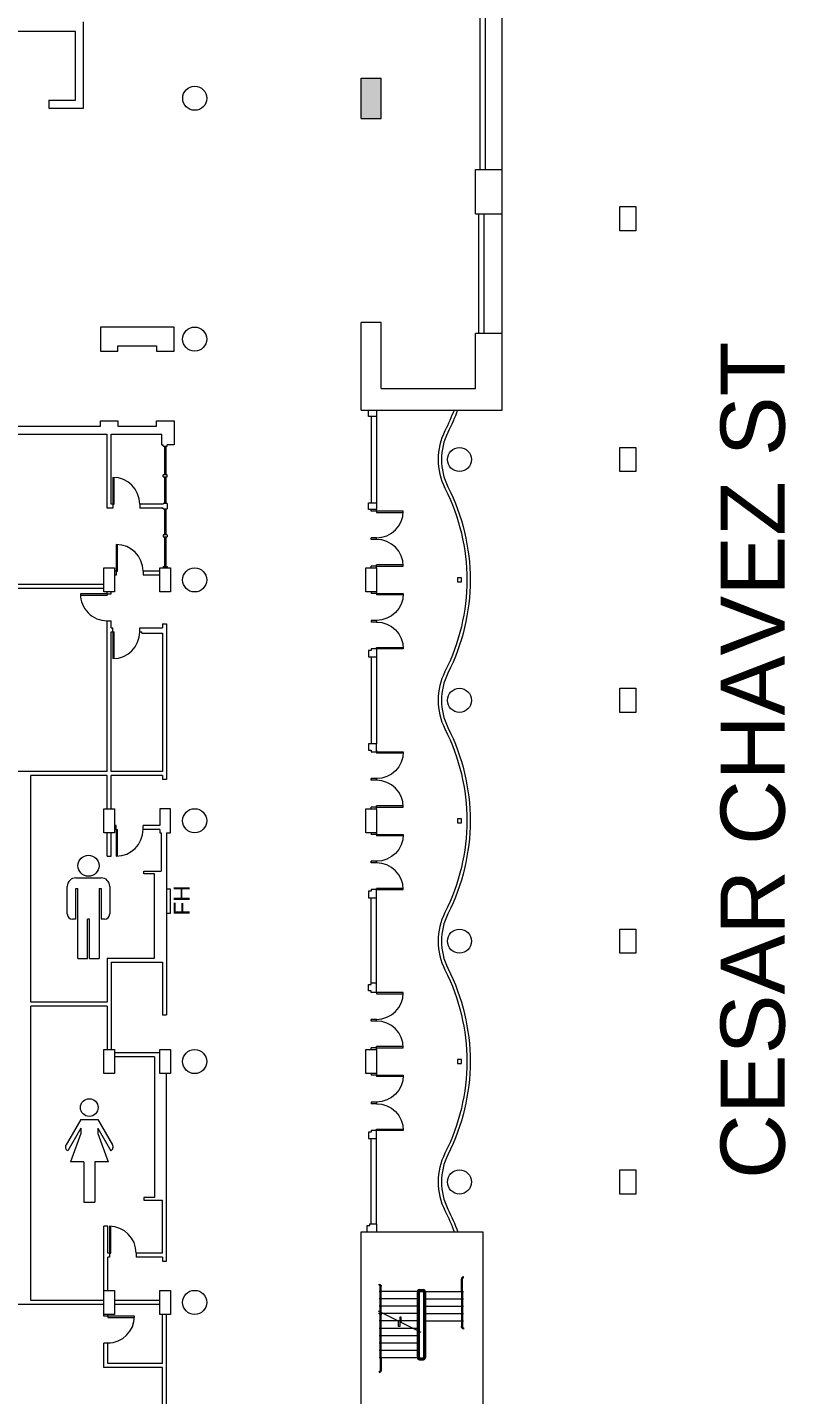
# Model space of a CAD drawing. Header units: inches. Extents: x -10671 to 1761, y -674 to 7170.
# Drawn here: x 211 to 1346, y 600 to 2644 of the extents above; entities that cross this region are included whole.
import ezdxf

# ---------------------------------------------------------------- set-up
doc = ezdxf.new("R2010")
doc.units = ezdxf.units.IN
doc.header["$LTSCALE"] = 19.2
doc.header["$MEASUREMENT"] = 0
doc.layers.add('DWG-0', color=7, linetype='Continuous', lineweight=18)
doc.layers.add('Venue-Walls and Doors', color=7, linetype='Continuous', lineweight=5)
for name, color, linetype, lineweight, true_color in [('Venue-Columns', 7, 'Continuous', 18, 0xc0c0c0), ('Venue-Fire Apparatus and Text', 1, 'Continuous', 5, 0xff0000), ('Venue-Text-Facility', 4, 'Continuous', 5, 0x00ffff)]:
    doc.layers.add(name, color=color, linetype=linetype, lineweight=lineweight, true_color=true_color)
doc.styles.add('Arial', font='Arial')

# ---------------------------------------------------------------- blocks, each defined once
blk = doc.blocks.new('A-xp01$0$AD03A')
at = {"layer": 'DWG-0'}
for p, q in [((0, 1), (0, 0)), ((0.049, 0), (0.049, 0.999)), ((0, 0), (0.049, 0))]:
    blk.add_line(p, q, dxfattribs=at)
blk.add_arc((0, 0), 1, 0, 90, dxfattribs=at)
blk = doc.blocks.new('A-xp01$0$AA22B')
at = {"layer": 'DWG-0'}
for p, q in [((0, 0), (0, -4.666)), ((1, 0), (1, -4.666)), ((-1, -5.666), (-1, -6.666))]:
    blk.add_line(p, q, dxfattribs=at)
for radius in [2, 1]:
    blk.add_arc((-1, -4.666), radius, 270, 0, dxfattribs=at)
blk = doc.blocks.new('A-xp01$0$AA22C')
at = {"layer": 'DWG-0'}
for p, q in [((0, 0), (0, -12.666)), ((1, 0), (1, -12.666)), ((-1, -13.666), (-1, -14.666))]:
    blk.add_line(p, q, dxfattribs=at)
for radius in [2, 1]:
    blk.add_arc((-1, -12.666), radius, 270, 0, dxfattribs=at)
blk = doc.blocks.new('A-xp01$0$COL-36R')
at = {"layer": 'DWG-0'}
blk.add_circle((0, 0), 18, dxfattribs=at)
blk = doc.blocks.new('A-xp01$0$B$1636')
at = {"layer": 'DWG-0', "flags": 128}
blk.add_lwpolyline([(-8, -18), (-8, 18), (8, 18), (8, -18)], close=True, dxfattribs=at)
blk = doc.blocks.new('A-xp01$0$AD05A')
at = {"layer": 'DWG-0'}
for p, q in [((0, 0), (0.049, 0)), ((0, 0), (0, -1)), ((0.049, -0.999), (0.049, 0))]:
    blk.add_line(p, q, dxfattribs=at)
blk.add_arc((0, 0), 1, 270, 0, dxfattribs=at)
blk = doc.blocks.new('A-xp01$0$B$1212')
at = {"layer": 'DWG-0'}
for p, q in [((-6, 6), (-6, -6)), ((6, 6), (-6, 6)), ((6, 6), (-6, 6)), ((-6, 6), (-6, -6)), ((6, -6), (6, 6)), ((6, -6), (6, 6)), ((-6, -6), (6, -6)), ((-6, -6), (6, -6))]:
    blk.add_line(p, q, dxfattribs=at)
at = {"layer": 'DWG-0', "flags": 128}
blk.add_lwpolyline([(-6, -6), (6, -6), (6, 6), (-6, 6)], close=True, dxfattribs=at)
blk = doc.blocks.new('WOMEN')
at = {"layer": 'Venue-Text-Facility'}
for p, q in [((-8, 76), (-21.5, 52.7)), ((-8, 76), (7.8, 76)), ((7.8, 76), (21.2, 52.7)), ((-8, 68), (-20, 47.2)), ((-8, 63.1), (-17.5, 37)), ((-8, 68), (-8, 63.1)), ((7.8, 68), (7.8, 63.1)), ((7.8, 68), (19.8, 47.2)), ((7.8, 63.1), (17.3, 37)), ((-5, 37), (-17.5, 37)), ((-5, 37), (-5, 0)), ((5, 37), (5, 0)), ((17.5, 37), (5, 37)), ((-5, 0), (5, 0))]:
    blk.add_line(p, q, dxfattribs=at)
blk.add_circle((-0.1, 86.9), 8.11, dxfattribs=at)
for centre, start, end in [((-18.4, 50.6), 145.7954, 244.2046), ((18.1, 50.6), 295.7954, 34.2046)]:
    blk.add_arc(centre, 3.74, start, end, dxfattribs=at)
blk = doc.blocks.new('WOMENSROOM')
at = {"layer": 'Venue-Text-Facility'}
blk.add_blockref('WOMEN', (-8.5, -7), dxfattribs=at)
blk = doc.blocks.new('MEN')
at = {"layer": 'Venue-Text-Facility'}
for p, q in [((-10, 42), (-10, 68)), ((-2, 76), (22, 76)), ((-2, 37), (-2, 66)), ((-2, 66), (0, 66)), ((0, 0), (0, 66)), ((20, 66), (20, 0)), ((20, 66), (22, 66)), ((22, 66), (22, 37)), ((30, 68), (30, 42)), ((-2, 37), (-5, 37)), ((11, 37), (9, 37)), ((9, 0), (9, 37)), ((11, 0), (11, 37)), ((25, 37), (22, 37)), ((0, 0), (9, 0)), ((11, 0), (20, 0))]:
    blk.add_line(p, q, dxfattribs=at)
blk.add_circle((10, 87.4), 9.93, dxfattribs=at)
for centre, radius, start, end in [((-2, 68), 8, 90, 180), ((22, 68), 8, 0, 90), ((-5, 42), 5, 180, 270), ((25, 42), 5, 270, 0)]:
    blk.add_arc(centre, radius, start, end, dxfattribs=at)

msp = doc.modelspace()

# ---------------------------------------------------------------- linework, layer by layer
at = {"layer": 'Venue-Columns', "color": 9, "linetype": 'Continuous', "true_color": 0xc0c0c0}
msp.add_solid([(710.7, 2508.3), (740.7, 2508.3), (710.7, 2568.3), (740.7, 2568.3)], dxfattribs=at)
at = {"layer": 'Venue-Fire Apparatus and Text', "linetype": 'Continuous', "flags": 128}
msp.add_lwpolyline([(419.7, 1320), (425.7, 1320), (425.7, 1356), (419.7, 1356)], dxfattribs=at)
at = {"layer": 'Venue-Walls and Doors'}
for p, q in [((888.7, 2432), (888.7, 2804.5)), ((896.7, 2432), (896.7, 2804.5)), ((921.7, 2186.7), (921.7, 2804.5)), ((283.7, 2638.3), (128.8, 2638.3)), ((283.7, 2535.3), (283.7, 2638.3)), ((295.7, 2523.3), (295.7, 2652.8)), ((710.7, 2508.3), (710.7, 2568.3)), ((710.7, 2568.3), (740.7, 2568.3)), ((740.7, 2508.3), (740.7, 2568.3)), ((243.7, 2535.3), (283.7, 2535.3)), ((243.7, 2535.3), (243.7, 2523.3)), ((243.7, 2523.3), (295.7, 2523.3)), ((710.7, 2508.3), (740.7, 2508.3)), ((881.7, 2432), (921.7, 2432)), ((881.7, 2365.7), (881.7, 2432)), ((881.7, 2365.7), (921.7, 2365.7)), ((886.7, 2186.7), (886.7, 2365.7)), ((894.7, 2186.7), (894.7, 2365.7)), ((710.7, 2072.3), (710.7, 2203.3)), ((740.7, 2203.3), (710.7, 2203.3)), ((740.7, 2104.3), (740.7, 2203.3)), ((881.7, 2104.3), (881.7, 2186.7)), ((921.7, 2186.7), (881.7, 2186.7)), ((921.7, 2072.3), (921.7, 2186.7)), ((740.7, 2104.3), (881.7, 2104.3)), ((710.7, 2072.3), (921.7, 2072.3)), ((1.7, 2048.3), (320.8, 2048.3)), ((320.8, 2048.3), (320.8, 2056.3)), ((320.8, 2056.3), (346.8, 2056.3)), ((346.8, 2056.3), (346.8, 2048.3)), ((346.8, 2048.3), (404.8, 2048.3)), ((404.8, 2056.3), (430.8, 2056.3)), ((404.8, 2048.3), (404.8, 2056.3)), ((430.8, 2056.3), (430.8, 2020.3)), ((725.7, 2062.8), (725.7, 1933.3)), ((733.7, 2062.8), (733.7, 1933.3)), ((-8.3, 2036.3), (330.8, 2036.3)), ((330.8, 1925.6), (330.8, 2036.3)), ((336.8, 1931.6), (336.8, 2036.3)), ((336.8, 2036.3), (412.7, 2036.3)), ((412.7, 2020.3), (412.7, 2036.3)), ((412.7, 2020.3), (414.7, 2020.3)), ((414.7, 2018.3), (414.7, 2020.3)), ((414.7, 2018.3), (420.7, 2018.3)), ((416.7, 2018.3), (416.7, 1975.6)), ((418.7, 2018.3), (418.7, 1975.6)), ((430.7, 2020.3), (420.7, 2020.3)), ((420.7, 2018.3), (420.7, 2020.3)), ((414.7, 1972.5), (414.7, 1975.6)), ((420.7, 1975.6), (414.7, 1975.6)), ((414.7, 1972.5), (420.7, 1972.5)), ((416.7, 1972.5), (416.7, 1932.6)), ((418.7, 1972.5), (418.7, 1932.6)), ((420.7, 1972.5), (420.7, 1975.6)), ((339.5, 1925.6), (330.8, 1925.6)), ((339.5, 1931.6), (336.8, 1931.6)), ((339.5, 1931.6), (339.5, 1925.6)), ((414.7, 1931.6), (379.5, 1931.6)), ((379.5, 1931.6), (379.5, 1925.6)), ((414.7, 1925.6), (379.5, 1925.6)), ((414.7, 1932.6), (414.7, 1931.6)), ((420.7, 1932.6), (414.7, 1932.6)), ((414.7, 1924.5), (414.7, 1925.5)), ((414.7, 1924.5), (420.7, 1924.5)), ((416.7, 1924.5), (416.7, 1885.6)), ((418.7, 1924.5), (418.7, 1885.6)), ((420.7, 1932.6), (420.7, 1924.5)), ((725.7, 1921.3), (725.7, 1923.8)), ((733.7, 1921.3), (733.7, 1923.8)), ((733.7, 1921.3), (725.7, 1921.3)), ((414.7, 1885.6), (414.7, 1882.5)), ((420.7, 1885.6), (414.7, 1885.6)), ((414.7, 1882.5), (420.7, 1882.5)), ((416.7, 1882.5), (416.7, 1838.3)), ((418.7, 1882.5), (418.7, 1838.3)), ((420.7, 1885.6), (420.7, 1882.5)), ((725.7, 1878.8), (725.7, 1881.3)), ((733.7, 1881.3), (725.7, 1881.3)), ((733.7, 1878.8), (733.7, 1881.3)), ((733.7, 1878.8), (725.7, 1878.8)), ((344.5, 1831.3), (341.8, 1831.3)), ((344.5, 1825.3), (341.8, 1825.3)), ((344.5, 1831.3), (344.5, 1825.3)), ((384.5, 1831.3), (384.5, 1825.3)), ((409.7, 1831.3), (384.5, 1831.3)), ((409.7, 1825.3), (384.5, 1825.3)), ((414.7, 1838.3), (414.7, 1836.3)), ((414.7, 1838.3), (420.7, 1838.3)), ((420.7, 1838.3), (420.7, 1836.3)), ((725.7, 1836.3), (725.7, 1838.8)), ((733.7, 1838.8), (725.7, 1838.8)), ((733.7, 1836.3), (733.7, 1838.8)), ((324.8, 1811.3), (-3.3, 1811.3)), ((324.7, 1805.3), (168.8, 1805.3)), ((330.8, 1797.3), (330.8, 1800)), ((336.8, 1797.3), (336.8, 1800)), ((725.7, 1800.3), (725.7, 1797.8)), ((733.7, 1800.3), (733.7, 1797.8)), ((330.8, 1797.3), (336.8, 1797.3)), ((733.7, 1797.8), (725.7, 1797.8)), ((330.8, 1532), (330.8, 1757.3)), ((330.8, 1757.3), (336.8, 1757.3)), ((336.8, 1746.6), (336.8, 1757.3)), ((336.8, 1746.6), (339.5, 1746.6)), ((336.8, 1532), (336.8, 1740.6)), ((336.8, 1740.6), (339.5, 1740.6)), ((339.5, 1740.6), (339.5, 1746.6)), ((379.5, 1740.6), (379.5, 1746.6)), ((379.5, 1746.6), (413.7, 1746.6)), ((379.5, 1740.6), (382.5, 1740.6)), ((382.5, 1738.6), (382.5, 1740.6)), ((382.5, 1738.6), (413.7, 1738.6)), ((413.7, 1752.6), (413.7, 1746.6)), ((413.7, 1752.6), (419.7, 1752.6)), ((413.7, 1738.6), (413.7, 1532)), ((419.7, 1752.6), (419.7, 1520)), ((725.7, 1757.8), (725.7, 1755.3)), ((733.7, 1757.8), (725.7, 1757.8)), ((733.7, 1755.3), (725.7, 1755.3)), ((733.7, 1757.8), (733.7, 1755.3)), ((725.8, 1703.3), (725.8, 1573.3)), ((733.7, 1715.3), (733.7, 1573.3)), ((733.7, 1563.8), (733.7, 1561.3)), ((733.7, 1563.8), (733.7, 1561.3)), ((330.8, 1532), (84.8, 1532)), ((216.8, 1187.3), (216.8, 1526)), ((330.8, 1526), (216.8, 1526)), ((330.8, 1476.3), (330.8, 1526)), ((413.7, 1532), (336.8, 1532)), ((336.8, 1476.3), (336.8, 1526)), ((413.7, 1526), (336.8, 1526)), ((413.7, 1526), (413.7, 1520)), ((419.7, 1520), (413.7, 1520)), ((733.7, 1521.3), (725.7, 1521.3)), ((725.7, 1521.3), (725.7, 1518.8)), ((725.7, 1521.3), (725.7, 1518.8)), ((733.7, 1521.3), (725.7, 1521.3)), ((725.7, 1518.8), (725.7, 1521.3)), ((733.7, 1521.3), (725.7, 1521.3)), ((733.7, 1521.3), (725.7, 1521.3)), ((725.7, 1518.8), (725.7, 1521.3)), ((733.7, 1518.8), (725.7, 1518.8)), ((733.7, 1518.8), (725.7, 1518.8)), ((733.7, 1518.8), (725.7, 1518.8)), ((733.7, 1518.8), (725.7, 1518.8)), ((733.7, 1521.3), (733.7, 1518.8)), ((733.7, 1521.3), (733.7, 1518.8)), ((733.7, 1518.8), (733.7, 1521.3)), ((733.7, 1518.8), (733.7, 1521.3)), ((733.7, 1478.8), (725.7, 1478.8)), ((725.7, 1476.3), (725.7, 1478.8)), ((725.7, 1476.3), (725.7, 1478.8)), ((733.7, 1478.8), (725.7, 1478.8)), ((733.7, 1476.3), (733.7, 1478.8)), ((733.7, 1476.3), (733.7, 1478.8)), ((344.5, 1451.3), (341.7, 1451.3)), ((344.5, 1445.3), (344.5, 1451.3)), ((384.5, 1445.3), (384.5, 1451.3)), ((409.7, 1451.3), (384.5, 1451.3)), ((330.8, 1405.3), (330.8, 1440.3)), ((336.8, 1405.3), (336.8, 1440.3)), ((344.5, 1445.3), (341.7, 1445.3)), ((409.7, 1445.3), (384.5, 1445.3)), ((411.7, 1440.3), (411.7, 1382.8)), ((419.7, 1440.3), (419.7, 1168)), ((725.7, 1440.3), (725.7, 1437.8)), ((725.7, 1440.3), (725.7, 1437.8)), ((733.7, 1437.8), (725.7, 1437.8)), ((733.7, 1437.8), (725.7, 1437.8)), ((733.7, 1440.3), (733.7, 1437.8)), ((733.7, 1440.3), (733.7, 1437.8)), ((330.8, 1405.3), (336.8, 1405.3)), ((733.7, 1397.8), (725.7, 1397.8)), ((725.7, 1395.3), (725.7, 1397.8)), ((725.7, 1395.3), (725.7, 1397.8)), ((733.7, 1397.8), (725.7, 1397.8)), ((725.7, 1397.8), (725.7, 1395.3)), ((733.7, 1397.8), (725.7, 1397.8)), ((733.7, 1397.8), (725.7, 1397.8)), ((725.7, 1397.8), (725.7, 1395.3)), ((733.7, 1395.3), (725.7, 1395.3)), ((733.7, 1395.3), (725.7, 1395.3)), ((733.7, 1395.3), (725.7, 1395.3)), ((733.7, 1395.3), (725.7, 1395.3)), ((733.7, 1395.3), (733.7, 1397.8)), ((733.7, 1395.3), (733.7, 1397.8)), ((733.7, 1397.8), (733.7, 1395.3)), ((733.7, 1397.8), (733.7, 1395.3)), ((385.7, 1378.8), (385.7, 1382.8)), ((385.7, 1382.8), (411.7, 1382.8)), ((401.7, 1378.8), (385.7, 1378.8)), ((401.7, 1252.8), (401.7, 1378.8)), ((733.7, 1201.3), (733.7, 1355.3)), ((725.7, 1215.8), (725.8, 1343.3)), ((330.8, 1252.8), (330.8, 1187.3)), ((330.8, 1252.8), (401.7, 1252.8)), ((336.8, 1246.8), (336.8, 1116.3)), ((336.8, 1246.8), (413.7, 1246.8)), ((413.7, 1246.8), (413.7, 1168)), ((330.8, 1187.3), (216.8, 1187.3)), ((216.8, 741.3), (216.8, 1181.3)), ((330.8, 1181.3), (216.8, 1181.3)), ((330.8, 1181.3), (330.8, 1116.3)), ((413.7, 1168), (419.7, 1168)), ((733.7, 1161.3), (725.7, 1161.3)), ((725.7, 1158.8), (725.7, 1161.3)), ((725.7, 1158.8), (725.7, 1161.3)), ((733.7, 1161.3), (725.7, 1161.3)), ((733.7, 1158.8), (725.7, 1158.8)), ((733.7, 1158.8), (725.7, 1158.8)), ((733.7, 1158.8), (733.7, 1161.3)), ((733.7, 1158.8), (733.7, 1161.3)), ((409.7, 1111.3), (341.7, 1111.3)), ((401.7, 1105.3), (341.7, 1105.3)), ((401.7, 1105.3), (401.7, 895.3)), ((725.7, 1116.3), (725.7, 1118.8)), ((733.7, 1118.8), (725.7, 1118.8)), ((733.7, 1118.8), (725.7, 1118.8)), ((725.7, 1116.3), (725.7, 1118.8)), ((733.7, 1116.3), (733.7, 1118.8)), ((733.7, 1116.3), (733.7, 1118.8)), ((419.7, 800), (419.7, 1080.3)), ((725.7, 1080.3), (725.7, 1077.8)), ((725.7, 1080.3), (725.7, 1077.8)), ((733.7, 1077.8), (725.7, 1077.8)), ((733.7, 1077.8), (725.7, 1077.8)), ((733.7, 1080.3), (733.7, 1077.8)), ((733.7, 1080.3), (733.7, 1077.8)), ((725.7, 1037.8), (725.7, 1035.3)), ((733.7, 1037.8), (725.7, 1037.8)), ((733.7, 1037.8), (725.7, 1037.8)), ((725.7, 1037.8), (725.7, 1035.3)), ((733.7, 1035.3), (725.7, 1035.3)), ((733.7, 1035.3), (725.7, 1035.3)), ((733.7, 1037.8), (733.7, 1035.3)), ((733.7, 1037.8), (733.7, 1035.3)), ((725.8, 855.8), (725.8, 983.3)), ((733.8, 855.8), (733.7, 995.3)), ((385.7, 895.3), (385.7, 891.3)), ((401.7, 895.3), (385.7, 895.3)), ((385.7, 891.3), (413.7, 891.3)), ((413.7, 812), (413.7, 891.3)), ((325.7, 756.3), (325.7, 852)), ((331.7, 852), (325.7, 852)), ((331.7, 812), (331.7, 852)), ((710.5, 399.5), (710.5, 843.8)), ((710.5, 843.8), (893, 843.8)), ((710.5, 678.3), (710.5, 843.5)), ((719.7, 843.8), (719.7, 853.3)), ((893, 507), (893, 843.5)), ((893, 778.3), (893, 843.5)), ((216.8, 741.3), (216.8, 798.3)), ((334.2, 812), (331.7, 812)), ((331.7, 756.3), (331.7, 806)), ((334.2, 806), (331.7, 806)), ((334.2, 812), (334.2, 806)), ((413.7, 812), (374.2, 812)), ((374.2, 812), (374.2, 806)), ((413.7, 806), (374.2, 806)), ((413.7, 806), (413.7, 800)), ((413.7, 800), (419.7, 800)), ((797.7, 757.5), (803.7, 757.5)), ((324.7, 741.3), (216.8, 741.3)), ((324.7, 741.3), (216.8, 741.3)), ((409.7, 741.3), (341.7, 741.3)), ((739.2, 754.5), (737.7, 754.5)), ((739.2, 754.5), (737.7, 754.5)), ((739.2, 743.5), (737.7, 743.5)), ((739.2, 743.5), (737.7, 743.5)), ((739.2, 678.3), (739.2, 754.5)), ((739.2, 655.5), (739.2, 754.5)), ((740.7, 678.3), (740.7, 754.5)), ((740.7, 655.5), (740.7, 754.5)), ((785.7, 754.5), (740.7, 754.5)), ((794.7, 754.5), (740.7, 754.5)), ((785.7, 743.5), (740.7, 743.5)), ((794.7, 743.5), (740.7, 743.5)), ((794.7, 655.5), (794.7, 754.5)), ((796.2, 655.5), (796.2, 754.5)), ((796.2, 754.5), (805.2, 754.5)), ((797.7, 743.5), (796.2, 743.5)), ((797.7, 756), (803.7, 756)), ((797.7, 655.5), (797.7, 754.5)), ((803.7, 754.5), (803.7, 655.5)), ((803.7, 743.5), (805.2, 743.5)), ((805.2, 754.5), (805.2, 655.5)), ((806.7, 754.5), (806.7, 655.5)), ((806.7, 754.5), (860.7, 754.5)), ((806.7, 743.5), (860.7, 743.5)), ((860.7, 754.5), (860.7, 710.5)), ((862.2, 754.5), (862.2, 710.5)), ((862.2, 754.5), (863.7, 754.5)), ((862.2, 743.5), (863.7, 743.5)), ((324.7, 735.3), (-3.2, 735.3)), ((324.7, 735.3), (-3.2, 735.3)), ((325.7, 717.5), (325.7, 720.3)), ((325.7, 717.5), (325.7, 720.3)), ((331.7, 717.5), (325.7, 717.5)), ((331.7, 717.5), (325.7, 717.5)), ((331.7, 717.5), (331.7, 720.3)), ((331.7, 717.5), (331.7, 720.3)), ((409.7, 735.3), (341.7, 735.3)), ((413.7, 646.8), (413.7, 720.3)), ((419.7, 399.5), (419.7, 720.3)), ((739.2, 732.5), (737.7, 732.5)), ((739.2, 732.5), (737.7, 732.5)), ((739.2, 721.5), (737.7, 721.5)), ((739.2, 721.5), (737.7, 721.5)), ((785.7, 732.5), (740.7, 732.5)), ((794.7, 732.5), (740.7, 732.5)), ((785.7, 721.5), (740.7, 721.5)), ((794.7, 721.5), (740.7, 721.5)), ((797.7, 732.5), (796.2, 732.5)), ((797.7, 721.5), (796.2, 721.5)), ((803.7, 732.5), (805.2, 732.5)), ((803.7, 721.5), (805.2, 721.5)), ((806.7, 732.5), (860.7, 732.5)), ((806.7, 721.5), (860.7, 721.5)), ((862.2, 732.5), (863.7, 732.5)), ((862.2, 721.5), (863.7, 721.5)), ((739.2, 710.5), (737.7, 710.5)), ((739.2, 710.5), (737.7, 710.5)), ((739.2, 699.5), (737.7, 699.5)), ((739.2, 699.5), (737.7, 699.5)), ((785.7, 710.5), (740.7, 710.5)), ((794.7, 710.5), (740.7, 710.5)), ((785.7, 699.5), (740.7, 699.5)), ((794.7, 699.5), (740.7, 699.5)), ((797.7, 710.5), (796.2, 710.5)), ((797.7, 699.5), (796.2, 699.5)), ((803.7, 710.5), (805.2, 710.5)), ((806.7, 710.5), (860.7, 710.5)), ((862.2, 710.5), (863.7, 710.5)), ((325.7, 640.8), (325.7, 677.5)), ((331.7, 677.5), (325.7, 677.5)), ((331.7, 646.8), (331.7, 677.5)), ((739.2, 688.5), (737.7, 688.5)), ((739.2, 688.5), (737.7, 688.5)), ((739.2, 677.5), (737.7, 677.5)), ((739.2, 677.5), (737.7, 677.5)), ((785.7, 688.5), (740.7, 688.5)), ((794.7, 688.5), (740.7, 688.5)), ((794.7, 677.5), (740.7, 677.5)), ((797.7, 688.5), (796.2, 688.5)), ((797.7, 677.5), (796.2, 677.5)), ((739.2, 666.5), (737.7, 666.5)), ((739.2, 655.5), (737.7, 655.5)), ((794.7, 666.5), (740.7, 666.5)), ((794.7, 655.5), (740.7, 655.5)), ((797.7, 666.5), (796.2, 666.5)), ((796.2, 655.5), (805.2, 655.5)), ((413.7, 640.8), (325.7, 640.8)), ((413.7, 646.8), (331.7, 646.8)), ((413.7, 396.3), (413.7, 640.8)), ((797.7, 654), (803.7, 654)), ((797.7, 652.5), (803.7, 652.5))]:
    msp.add_line(p, q, dxfattribs=at)
at = {"layer": 'Venue-Walls and Doors', "flags": 128}
for points in [[(1097.7, 2340.3), (1097.7, 2376.3), (1121.7, 2376.3), (1121.7, 2340.3)], [(404.8, 2160.3), (430.8, 2160.3), (430.8, 2196.3), (320.8, 2196.3), (320.8, 2160.3), (346.8, 2160.3), (346.8, 2168.3), (404.8, 2168.3)], [(733.7, 2072.3), (733.7, 2062.8), (721.8, 2062.8), (721.8, 2072.3)], [(1097.7, 1980.3), (1097.7, 2016.3), (1121.7, 2016.3), (1121.7, 1980.3)], [(733.7, 1933.3), (733.7, 1923.8), (721.8, 1923.8), (721.8, 1933.3)], [(1097.7, 1620.3), (1097.7, 1656.3), (1121.7, 1656.3), (1121.7, 1620.3)], [(1097.7, 1260.3), (1097.7, 1296.3), (1121.7, 1296.3), (1121.7, 1260.3)], [(1097.7, 900.3), (1097.7, 936.3), (1121.7, 936.3), (1121.7, 900.3)]]:
    msp.add_lwpolyline(points, close=True, dxfattribs=at)
for points in [[(849.6, 2072.3, -0.027982), (836, 2041.1, 0.238362), (836, 1955.4, -0.238362), (836, 1681.2, 0.238362), (836, 1595.5, -0.238362), (836, 1321.2, 0.238362), (836, 1235.5, -0.238362), (836, 961.2, 0.238362), (836, 875.5, -0.028702), (849.9, 843.5)], [(854.9, 2072.3, -0.029486), (840.4, 2038.9, 0.238362), (840.4, 1957.7, -0.238362), (840.4, 1678.9, 0.238362), (840.4, 1597.7, -0.238362), (840.4, 1318.9, 0.238362), (840.4, 1237.8, -0.238362), (840.4, 959, 0.238362), (840.4, 877.8, -0.030355), (855.3, 843.4)]]:
    msp.add_lwpolyline(points, format="xyb", dxfattribs=at)
for points in [[(733.7, 1715.3), (725.7, 1715.3), (725.7, 1712.8), (721.8, 1712.8), (721.8, 1703.3), (725.8, 1703.3), (733.7, 1703.3)], [(733.7, 1573.3), (721.8, 1573.3), (721.8, 1563.8), (725.7, 1563.8), (725.7, 1561.3), (733.7, 1561.3), (733.7, 1573.3)], [(419.7, 1440.3), (425.7, 1440.3), (425.7, 1476.3), (409.7, 1476.3), (409.7, 1451.3)], [(409.7, 1445.3), (409.7, 1440.3), (411.7, 1440.3)], [(733.7, 1355.3), (725.7, 1355.3), (725.7, 1352.8), (721.8, 1352.8), (721.8, 1343.3), (733.7, 1343.3)], [(733.7, 1201.3), (725.7, 1201.3), (725.7, 1203.8), (721.8, 1203.8), (721.8, 1213.3), (725.7, 1213.3), (725.7, 1215.8), (733.7, 1215.8)], [(733.8, 995.3), (725.7, 995.3), (725.7, 992.8), (721.8, 992.8), (721.8, 983.3), (733.7, 983.3)], [(719.7, 843.8), (719.7, 853.3), (723.7, 853.3), (723.7, 855.8), (733.7, 855.8), (733.7, 843.8)], [(800.5, 693.3), (770.5, 708.3), (770.5, 716.3), (768.5, 716.3), (768.5, 702.3), (766.5, 702.3), (766.5, 710.3), (736.5, 725.3)]]:
    msp.add_lwpolyline(points, dxfattribs=at)
at = {"layer": 'Venue-Walls and Doors'}
for centre, radius, start, end in [((797.7, 754.5), 3, 90, 180), ((803.7, 754.5), 3, 0, 90), ((797.7, 754.5), 1.5, 90, 180), ((803.7, 754.5), 1.5, 0, 90), ((797.7, 655.5), 3, 180, 270), ((797.7, 655.5), 1.5, 180, 270), ((803.7, 655.5), 1.5, 270, 0), ((803.7, 655.5), 3, 270, 0)]:
    msp.add_arc(centre, radius, start, end, dxfattribs=at)

# ---------------------------------------------------------------- block references
at = {"layer": 'Venue-Columns'}
for name, p, rotation in [('A-xp01$0$COL-36R', (461.8, 2538.3), 90), ('A-xp01$0$COL-36R', (461.7, 2178.3), 90), ('A-xp01$0$COL-36R', (857.7, 1998.3), 90), ('A-xp01$0$COL-36R', (461.7, 1818.3), 90), ('A-xp01$0$B$1636', (725.7, 1818.3), 180), ('A-xp01$0$COL-36R', (857.7, 1638.3), 90), ('A-xp01$0$COL-36R', (461.7, 1458.3), 90), ('A-xp01$0$B$1636', (725.7, 1458.3), 180), ('A-xp01$0$COL-36R', (857.7, 1278.3), 90), ('A-xp01$0$COL-36R', (461.7, 1098.3), 90), ('A-xp01$0$B$1636', (725.7, 1098.3), 180), ('A-xp01$0$COL-36R', (857.7, 918.3), 90), ('A-xp01$0$COL-36R', (461.7, 738.3), 90)]:
    msp.add_blockref(name, p, dxfattribs=dict(at, rotation=rotation))
at = {"layer": 'Venue-Columns', "xscale": 0.5, "yscale": 0.5, "zscale": 0.5, "rotation": 90}
for p in [(857.7, 1818.3), (857.7, 1458.3), (857.7, 1098.3)]:
    msp.add_blockref('A-xp01$0$B$1212', p, dxfattribs=at)
at = {"layer": 'Venue-Text-Facility'}
for name, p, xscale, yscale, zscale in [('MEN', (287.1, 1252.3), 1.587022875, 1.587022875, 1.587022875), ('WOMENSROOM', (318.1, 899.7), 1.625, 1.625, 1.625)]:
    msp.add_blockref(name, p, dxfattribs=dict(at, xscale=xscale, yscale=yscale, zscale=zscale))
at = {"layer": 'Venue-Walls and Doors'}
for name, p, xscale, yscale, zscale in [('A-xp01$0$AD03A', (339.5, 1931.6), 40, 40, 40), ('A-xp01$0$AD03A', (344.5, 1831.3), 40, 40, 40), ('A-xp01$0$AD05A', (339.5, 1740.6), 40, 40, 40), ('A-xp01$0$AD05A', (344.5, 1445.3), 40, 40, 40), ('A-xp01$0$AD03A', (334.2, 812), 40, 40, 40), ('A-xp01$0$AA22C', (739.2, 655.5), 1.5, 1.5, 1.5)]:
    msp.add_blockref(name, p, dxfattribs=dict(at, xscale=xscale, yscale=yscale, zscale=zscale))
for name, p, xscale, yscale, zscale, rotation in [('A-xp01$0$AD03A', (733.7, 1921.3), 40, 40, 40, 270), ('A-xp01$0$AD05A', (733.7, 1838.8), 40, 40, 40, 90), ('A-xp01$0$AD05A', (330.8, 1797.3), 40, 40, 40, 270), ('A-xp01$0$AD05A', (733.7, 1478.8), 40, 40, 40, 90), ('A-xp01$0$AD05A', (733.7, 1355.3), 40, 40, 40, 90), ('A-xp01$0$AD03A', (733.7, 1201.3), 40, 40, 40, 270), ('A-xp01$0$AD05A', (733.7, 1118.8), 40, 40, 40, 90), ('A-xp01$0$AA22C', (862.2, 754.5), 1.5, 1.5, 1.5, 180), ('A-xp01$0$AD03A', (331.7, 717.6), 40, 40, 40, 270), ('A-xp01$0$AD03A', (331.7, 717.5), 40, 40, 40, 270)]:
    msp.add_blockref(name, p, dxfattribs=dict(at, xscale=xscale, yscale=yscale, zscale=zscale, rotation=rotation))
at = {"layer": 'Venue-Walls and Doors', "rotation": 180}
for p in [(333.7, 1818.3), (417.7, 1818.3), (333.7, 1458.3), (333.7, 1098.3), (417.7, 1098.3), (333.7, 738.3), (417.7, 738.3)]:
    msp.add_blockref('A-xp01$0$B$1636', p, dxfattribs=at)
at = {"layer": 'Venue-Walls and Doors'}
for name, p, xscale, yscale, rotation in [('A-xp01$0$AD05A', (733.7, 1797.8), -40, 40, 90), ('A-xp01$0$AD03A', (733.7, 1715.3), -40, 40, 270), ('A-xp01$0$AD05A', (733.7, 1561.3), -40, 40, 90), ('A-xp01$0$AD05A', (733.7, 1437.8), -40, 40, 90), ('A-xp01$0$AD05A', (733.7, 1077.8), -40, 40, 90), ('A-xp01$0$AD03A', (733.7, 995.3), -40, 40, 270), ('A-xp01$0$AA22C', (739.2, 743.5), -1.5, 1.5, 180), ('A-xp01$0$AA22C', (739.2, 743.5), -1.5, 1.5, 180), ('A-xp01$0$AA22C', (739.2, 700.6), -1.5, 1.5, 180), ('A-xp01$0$AA22C', (739.2, 700.6), -1.5, 1.5, 180)]:
    msp.add_blockref(name, p, dxfattribs=dict(at, xscale=xscale, yscale=yscale, rotation=rotation))
at = {"layer": 'Venue-Walls and Doors', "xscale": -1.5, "yscale": 1.8}
msp.add_blockref('A-xp01$0$AA22B', (862.2, 710.5), dxfattribs=at)

# ---------------------------------------------------------------- texts
at = {"layer": 'Venue-Fire Apparatus and Text', "insert": (442.4, 1339.1), "char_height": 24, "attachment_point": 5, "rotation": 90, "line_spacing_factor": 0.970891, "style": 'Arial'}
msp.add_mtext('FH', dxfattribs=at)
at = {"layer": 'Venue-Text-Facility', "insert": (1296.8, 1548.7), "char_height": 96, "attachment_point": 5, "rotation": 90, "line_spacing_factor": 0.962182, "style": 'Arial'}
msp.add_mtext('CESAR CHAVEZ ST', dxfattribs=at)

doc.saveas('drawing.dxf')
